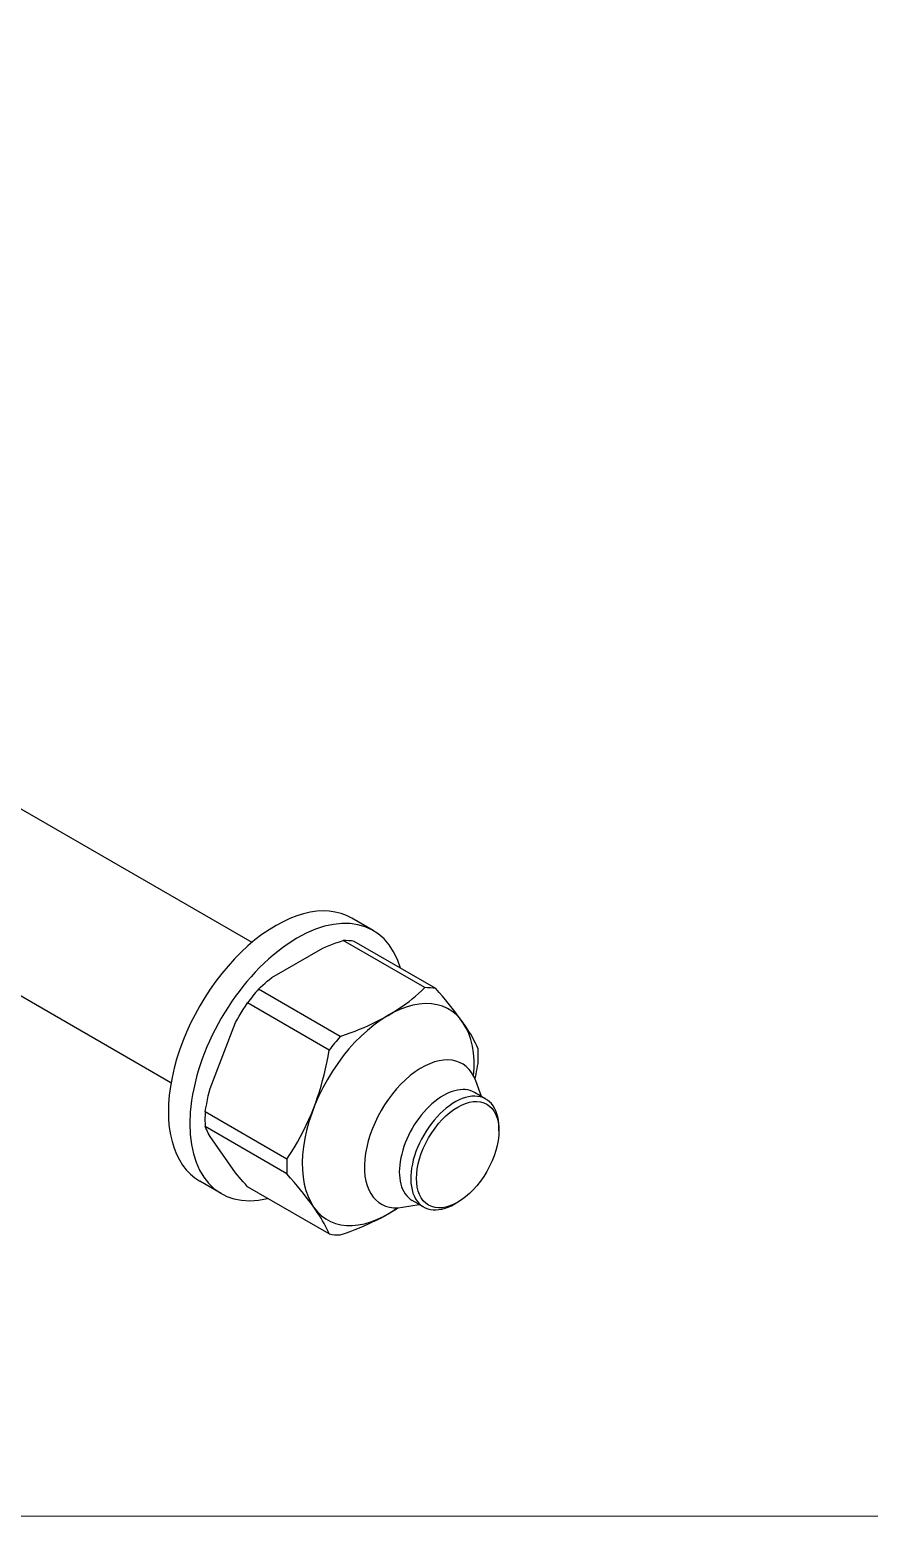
# Model space of a CAD drawing. Header units: millimetres. Extents: x 1415 to 3549, y 2194 to 4677.
# Drawn here: x 1789.4088 to 1789.6486, y 2312.2092 to 2312.6339 of the extents above; entities that cross this region are included whole.
import ezdxf

# ---------------------------------------------------------------- set-up
doc = ezdxf.new("R2010")
doc.units = ezdxf.units.MM
doc.linetypes.add('phl_thick', pattern=[0])
doc.layers.add('Layer3', color=7, linetype='Continuous', lineweight=15)
doc.layers.add('projection', color=7, linetype='Continuous')

msp = doc.modelspace()

# ---------------------------------------------------------------- linework, layer by layer
at = {"layer": 'Layer3'}
msp.add_lwpolyline([(1788.7096, 2314.18968), (1790.38074, 2314.18968), (1790.38074, 2312.20923), (1788.7096, 2312.20923)], close=True, dxfattribs=at)
msp.add_lwpolyline([(1788.7096, 2312.20923), (1791.6796, 2312.20923)], dxfattribs=at)
at = {"layer": 'projection', "color": 7, "linetype": 'phl_thick'}
for p, q in [((1789.47231, 2312.37316), (1789.37232, 2312.43089)), ((1789.44917, 2312.33307), (1789.34917, 2312.3908)), ((1789.50693, 2312.37656), (1789.50079, 2312.3801)), ((1789.49254, 2312.37154), (1789.49344, 2312.37191)), ((1789.49344, 2312.37191), (1789.49437, 2312.37227)), ((1789.49437, 2312.37227), (1789.49532, 2312.37264)), ((1789.49532, 2312.37264), (1789.4963, 2312.373)), ((1789.4963, 2312.373), (1789.4973, 2312.37336)), ((1789.4973, 2312.37336), (1789.49833, 2312.37372)), ((1789.52168, 2312.36024), (1789.49833, 2312.37372)), ((1789.52481, 2312.35996), (1789.50146, 2312.37344)), ((1789.47793, 2312.36311), (1789.49254, 2312.37154)), ((1789.47416, 2312.35976), (1789.47478, 2312.36036)), ((1789.49751, 2312.34628), (1789.47416, 2312.35976)), ((1789.47478, 2312.36036), (1789.4754, 2312.36094)), ((1789.4754, 2312.36094), (1789.47603, 2312.3615)), ((1789.47603, 2312.3615), (1789.47666, 2312.36205)), ((1789.47666, 2312.36205), (1789.47729, 2312.36258)), ((1789.47729, 2312.36258), (1789.47793, 2312.36311)), ((1789.51989, 2312.35858), (1789.52079, 2312.35939)), ((1789.52079, 2312.35939), (1789.52168, 2312.36024)), ((1789.52577, 2312.35885), (1789.52481, 2312.35996)), ((1789.46981, 2312.35398), (1789.47041, 2312.35492)), ((1789.47041, 2312.35492), (1789.47102, 2312.35586)), ((1789.49437, 2312.34238), (1789.47102, 2312.35586)), ((1789.51429, 2312.35423), (1789.51526, 2312.3549)), ((1789.51526, 2312.3549), (1789.51622, 2312.35559)), ((1789.51622, 2312.35559), (1789.51716, 2312.3563)), ((1789.51716, 2312.3563), (1789.51808, 2312.35704)), ((1789.51808, 2312.35704), (1789.51899, 2312.35779)), ((1789.51899, 2312.35779), (1789.51989, 2312.35858)), ((1789.52668, 2312.3578), (1789.52577, 2312.35885)), ((1789.52754, 2312.35677), (1789.52668, 2312.3578)), ((1789.52836, 2312.35579), (1789.52754, 2312.35677)), ((1789.52914, 2312.35483), (1789.52836, 2312.35579)), ((1789.52987, 2312.35391), (1789.52914, 2312.35483)), ((1789.46762, 2312.35028), (1789.46814, 2312.3512)), ((1789.46814, 2312.3512), (1789.46868, 2312.35212)), ((1789.46868, 2312.35212), (1789.46924, 2312.35305)), ((1789.46924, 2312.35305), (1789.46981, 2312.35398)), ((1789.50674, 2312.34998), (1789.5079, 2312.35055)), ((1789.5079, 2312.35055), (1789.50903, 2312.35112)), ((1789.50903, 2312.35112), (1789.51014, 2312.35171)), ((1789.51014, 2312.35171), (1789.51121, 2312.35232)), ((1789.51121, 2312.35232), (1789.51227, 2312.35294)), ((1789.51227, 2312.35294), (1789.51329, 2312.35358)), ((1789.51329, 2312.35358), (1789.51429, 2312.35423)), ((1789.53057, 2312.35301), (1789.52987, 2312.35391)), ((1789.53124, 2312.35213), (1789.53057, 2312.35301)), ((1789.53187, 2312.35127), (1789.53124, 2312.35213)), ((1789.53248, 2312.35042), (1789.53187, 2312.35127)), ((1789.46032, 2312.33146), (1789.46762, 2312.35028)), ((1789.49751, 2312.34628), (1789.49897, 2312.3468)), ((1789.49897, 2312.3468), (1789.50038, 2312.34731)), ((1789.50038, 2312.34731), (1789.50174, 2312.34783)), ((1789.50174, 2312.34783), (1789.50305, 2312.34836)), ((1789.50305, 2312.34836), (1789.50432, 2312.34889)), ((1789.50432, 2312.34889), (1789.50555, 2312.34943)), ((1789.50555, 2312.34943), (1789.50674, 2312.34998)), ((1789.53311, 2312.34951), (1789.53248, 2312.35042)), ((1789.5337, 2312.34862), (1789.53311, 2312.34951)), ((1789.53425, 2312.34775), (1789.5337, 2312.34862)), ((1789.53477, 2312.3469), (1789.53425, 2312.34775)), ((1789.53525, 2312.34606), (1789.53477, 2312.3469)), ((1789.49404, 2312.34053), (1789.49437, 2312.34238)), ((1789.5357, 2312.34523), (1789.53525, 2312.34606)), ((1789.53613, 2312.3444), (1789.5357, 2312.34523)), ((1789.53652, 2312.34358), (1789.53613, 2312.3444)), ((1789.53689, 2312.34276), (1789.53652, 2312.34358)), ((1789.49331, 2312.33701), (1789.49369, 2312.33875)), ((1789.49369, 2312.33875), (1789.49404, 2312.34053)), ((1789.53662, 2312.33705), (1789.53676, 2312.33781)), ((1789.53676, 2312.33781), (1789.53689, 2312.33859)), ((1789.49204, 2312.33207), (1789.49249, 2312.33368)), ((1789.49249, 2312.33368), (1789.49291, 2312.33532)), ((1789.49291, 2312.33532), (1789.49331, 2312.33701)), ((1789.53603, 2312.33409), (1789.53618, 2312.33482)), ((1789.53618, 2312.33482), (1789.53633, 2312.33555)), ((1789.53788, 2312.32912), (1789.5362, 2312.33366)), ((1789.53633, 2312.33555), (1789.53648, 2312.33629)), ((1789.53648, 2312.33629), (1789.53662, 2312.33705)), ((1789.45959, 2312.32819), (1789.45982, 2312.3293)), ((1789.45982, 2312.3293), (1789.46007, 2312.33039)), ((1789.46007, 2312.33039), (1789.46032, 2312.33146)), ((1789.49106, 2312.32893), (1789.49157, 2312.33048)), ((1789.49157, 2312.33048), (1789.49204, 2312.33207)), ((1789.53914, 2312.3284), (1789.53586, 2312.33029)), ((1789.45894, 2312.32472), (1789.45915, 2312.3259)), ((1789.45915, 2312.3259), (1789.45936, 2312.32706)), ((1789.45936, 2312.32706), (1789.45959, 2312.32819)), ((1789.48928, 2312.32421), (1789.48995, 2312.32587)), ((1789.48995, 2312.32587), (1789.49052, 2312.32739)), ((1789.49052, 2312.32739), (1789.49106, 2312.32893)), ((1789.48229, 2312.31124), (1789.45894, 2312.32472)), ((1789.48703, 2312.31933), (1789.48782, 2312.32094)), ((1789.48782, 2312.32094), (1789.48857, 2312.32256)), ((1789.48857, 2312.32256), (1789.48928, 2312.32421)), ((1789.45915, 2312.32007), (1789.45894, 2312.32054)), ((1789.48229, 2312.30706), (1789.45894, 2312.32054)), ((1789.45936, 2312.3196), (1789.45915, 2312.32007)), ((1789.45959, 2312.31913), (1789.45936, 2312.3196)), ((1789.45982, 2312.31866), (1789.45959, 2312.31913)), ((1789.46007, 2312.31819), (1789.45982, 2312.31866)), ((1789.46032, 2312.31772), (1789.46007, 2312.31819)), ((1789.46762, 2312.30733), (1789.46032, 2312.31772)), ((1789.4853, 2312.31613), (1789.48619, 2312.31773)), ((1789.48619, 2312.31773), (1789.48703, 2312.31933)), ((1789.54282, 2312.31931), (1789.54282, 2312.32025)), ((1789.48229, 2312.31124), (1789.48335, 2312.31289)), ((1789.48335, 2312.31289), (1789.48436, 2312.31451)), ((1789.48436, 2312.31451), (1789.4853, 2312.31613)), ((1789.46353, 2312.30139), (1789.4574, 2312.30493)), ((1789.46814, 2312.3067), (1789.46762, 2312.30733)), ((1789.46868, 2312.30606), (1789.46814, 2312.3067)), ((1789.46924, 2312.30541), (1789.46868, 2312.30606)), ((1789.46981, 2312.30474), (1789.46924, 2312.30541)), ((1789.47041, 2312.30405), (1789.46981, 2312.30474)), ((1789.47102, 2312.30335), (1789.47041, 2312.30405)), ((1789.48335, 2312.30584), (1789.48229, 2312.30706)), ((1789.48436, 2312.30467), (1789.48335, 2312.30584)), ((1789.4853, 2312.30354), (1789.48436, 2312.30467)), ((1789.49437, 2312.28987), (1789.47102, 2312.30335)), ((1789.48619, 2312.30246), (1789.4853, 2312.30354)), ((1789.48703, 2312.30142), (1789.48619, 2312.30246)), ((1789.48782, 2312.30041), (1789.48703, 2312.30142)), ((1789.48857, 2312.29942), (1789.48782, 2312.30041)), ((1789.48928, 2312.29846), (1789.48857, 2312.29942)), ((1789.48995, 2312.29752), (1789.48928, 2312.29846)), ((1789.49052, 2312.2967), (1789.48995, 2312.29752)), ((1789.49106, 2312.2959), (1789.49052, 2312.2967)), ((1789.49157, 2312.29511), (1789.49106, 2312.2959)), ((1789.51014, 2312.29502), (1789.51121, 2312.29563)), ((1789.51121, 2312.29563), (1789.51169, 2312.29591)), ((1789.51169, 2312.29591), (1789.51217, 2312.29619)), ((1789.51217, 2312.29619), (1789.51263, 2312.29647)), ((1789.51263, 2312.29647), (1789.51309, 2312.29676)), ((1789.51309, 2312.29676), (1789.51355, 2312.29705)), ((1789.51355, 2312.29705), (1789.514, 2312.29735)), ((1789.51532, 2312.29749), (1789.52009, 2312.2983)), ((1789.52134, 2312.29758), (1789.51807, 2312.29947)), ((1789.53024, 2312.29846), (1789.53106, 2312.29893)), ((1789.49204, 2312.29434), (1789.49157, 2312.29511)), ((1789.49249, 2312.29358), (1789.49204, 2312.29434)), ((1789.49291, 2312.29283), (1789.49249, 2312.29358)), ((1789.49331, 2312.29208), (1789.49291, 2312.29283)), ((1789.49369, 2312.29134), (1789.49331, 2312.29208)), ((1789.49404, 2312.2906), (1789.49369, 2312.29134)), ((1789.50038, 2312.29062), (1789.50174, 2312.29114)), ((1789.50174, 2312.29114), (1789.50305, 2312.29166)), ((1789.50305, 2312.29166), (1789.50432, 2312.29219)), ((1789.50432, 2312.29219), (1789.50555, 2312.29274)), ((1789.50555, 2312.29274), (1789.50674, 2312.29329)), ((1789.50674, 2312.29329), (1789.5079, 2312.29385)), ((1789.5079, 2312.29385), (1789.50903, 2312.29443)), ((1789.50903, 2312.29443), (1789.51014, 2312.29502)), ((1789.49437, 2312.28987), (1789.49404, 2312.2906)), ((1789.49751, 2312.28959), (1789.49897, 2312.2901)), ((1789.49897, 2312.2901), (1789.50038, 2312.29062))]:
    msp.add_line(p, q, dxfattribs=at)
for centre, major_axis, start_param, end_param in [((1789.4791, 2312.34252), (0.0217, 0.03758), 0, 3.141593), ((1789.48523, 2312.33897), (0.0217, 0.03758), 5.777132, 9.930832), ((1789.48624, 2312.33839), (0.01935, 0.03351), 0.195618, 0.327981), ((1789.48624, 2312.33839), (0.01935, 0.03351), 1.242815, 1.375179), ((1789.50959, 2312.32491), (0.01935, 0.03351), 0.195617, 0.327981), ((1789.51121, 2312.32397), (0.01736, 0.03007), 5.388621, 10.319343), ((1789.50959, 2312.32491), (0.01935, 0.03351), 1.242815, 1.375179), ((1789.50959, 2312.32491), (0.01935, 0.03351), 5.431605, 5.563969), ((1789.52077, 2312.31846), (0.01157, 0.02004), 5.836921, 9.871042), ((1789.52697, 2312.31488), (0.0089, 0.01541), 0, 3.141593), ((1789.53024, 2312.31299), (0.0089, 0.01541), 5.497787, 10.210176), ((1789.48624, 2312.33839), (0.01935, 0.03351), 2.290013, 2.422376), ((1789.50959, 2312.32491), (0.01935, 0.03351), 2.290013, 2.422376), ((1789.50959, 2312.32491), (0.01935, 0.03351), 3.33721, 3.469574)]:
    msp.add_ellipse(centre, major_axis=major_axis, ratio=0.57735, start_param=start_param, end_param=end_param, dxfattribs=at)
msp.add_ellipse((1789.53106, 2312.31252), major_axis=(0.00832, 0.01441), ratio=0.57735, dxfattribs=at)

doc.saveas('drawing.dxf')
